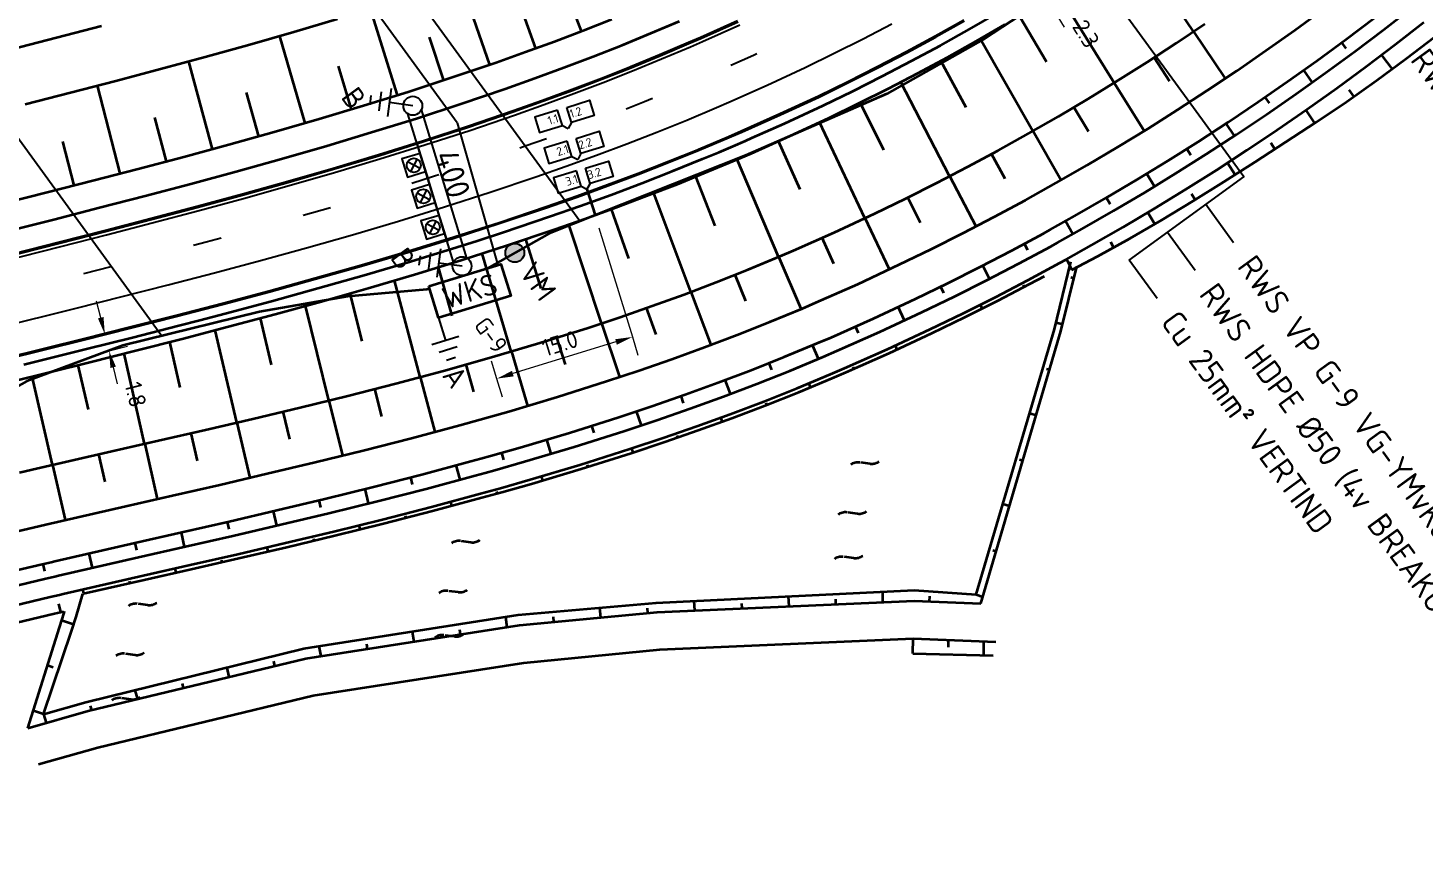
# Model space of a CAD drawing. Header units: metres. Extents: x 134219 to 139178, y 438661 to 444352.
# Drawn here: x 135440.9 to 135588.6, y 442660 to 442747.4 of the extents above; entities that cross this region are included whole.
import ezdxf
from ezdxf.enums import TextEntityAlignment as Align

# ---------------------------------------------------------------- set-up
doc = ezdxf.new("R2010")
doc.units = ezdxf.units.M
doc.linetypes.add('13strp', pattern=[4, 1, -3])
doc.linetypes.add('39strp', pattern=[12, 3, -9])
doc.layers.get('DEFPOINTS').update_dxf_attribs({"color": 193})
for name, color, linetype, lineweight in [('N-WE-KL-DATA-S', 10, 'Continuous', 25), ('N-WE-KL-DATA-T18', 1, 'Continuous', 18), ('N-WE-KL-DATA-T25', 7, 'Continuous', 25), ('N-WE-KL-ET_AARDING-S', 7, 'Continuous', 25), ('N-WE-KL-ET_AARDING_AARDELECTRODE-T18', 10, 'Continuous', 18), ('N-WE-KL-ET_AARDING_AARDELECTRODE-T25', 7, 'Continuous', 25), ('N-WE-KL-ET_HULPSTUK_MOF-S', 10, 'Continuous', 25), ('N-WE-KL-ET_LS_OV_KABEL-G', 10, 'KL-LS-OV-N', 35), ('N-WE-KL-ET_LS_OV_KABEL-M', 7, 'Continuous', 18), ('N-WE-KL-ET_LS_OV_KABEL-T25', 7, 'Continuous', 25), ('N-WE-KL-ET_LS_OV_KAST-G', 10, 'Continuous', 35), ('N-WE-KL-MONITORING-T18', 1, 'Continuous', 25), ('N-WE-VW-BEWEGWIJZERING_DRAAGCONSTRUCTIE-PORTAAL-S', 10, 'Continuous', 25), ('N-WE-VW-BEWEGWIJZERING_DRAAGCONSTRUCTIE_PORTAAL_POER-S', 7, 'Continuous', 25), ('N-WE-VW-VS-S', 160, 'Continuous', 25), ('N-WE-VW-VS-T18', 10, 'Continuous', 18), ('N-WE-VW-VS-T25', 7, 'Continuous', 25), ('Utd-geleiderail-nw', 8, 'glm a2ee v014$0$f2m40080', 35), ('Utd-ondergr-nw', 8, '13strp', 35), ('X-XX-AL-AANPIJLING-S', 7, 'Continuous', 25)]:
    doc.layers.add(name, color=color, linetype=linetype, lineweight=lineweight)
doc.layers.add('N-WE-KL-MONITORING-T25', color=2, linetype='Continuous')
doc.layers.add('Utd-weg-nw', color=8, linetype='Continuous')
doc.styles.add('alm a2ee v011$0$Iso-rtw', font='NLCS-ISO.ttf')
doc.styles.add('ISO18', font='NLCS-ISO.ttf')
doc.styles.add('ISO25', font='NLCS-ISO.ttf')
doc.styles.add('NLCS-ISO', font='NLCS-ISO.ttf')
doc.styles.add('NLCS_18', font='NLCS-ISO.ttf', dxfattribs={"height": 1.8})
doc.linetypes.add('glm a2ee v014$0$f2m40080', pattern='A,2,-1,[160,RTW.shx,S=0.5,R=0,X=0,Y=0],-1', length=4)
doc.linetypes.add('KL-LS-OV-N', pattern='A,4,-1,[103,NLCS.SHX,S=0.75,R=0,X=0,Y=0],-1,4,-1.5,["0V",Standard,S=1,R=0,X=0,Y=-0.5],-3', length=14.5)
doc.dimstyles.new('NLCS_t18_pijl_Dimension_l3_h1', dxfattribs={"dimtxt": 1.8, "dimasz": 1.8, "dimexe": 2, "dimexo": 2, "dimgap": 0.7, "dimtad": 1, "dimdec": 1, "dimzin": 0, "dimdsep": 46, "dimtxsty": 'NLCS_18', "dimcen": 2.5, "dimdle": 2, "dimclrd": 256, "dimclre": 256, "dimclrt": 256, "dimadec": 1, "dimazin": 0, "dimtfac": 1, "dimtdec": 1, "dimtofl": 0, "dimtmove": 1, "dimatfit": 0, "dimfxl": 0, "dimtolj": 1, "dimtzin": 0, "dimlwd": 18, "dimlwe": 18, "dimarcsym": 0})

# ---------------------------------------------------------------- blocks, each defined once
blk = doc.blocks.new('Dwm A2 aanvulling$0$A$C32883349')
at = {"layer": 'Utd-ondergr-nw'}
blk.add_line((-1.82, 0.37), (-2.44, 1.31), dxfattribs=at)
for centre, start, end in [((-3.53, 0.59), 33.3445, 123.3445), ((-0.72, 1.1), 213.3445, 303.3445)]:
    blk.add_arc(centre, 1.31, start, end, dxfattribs=at)
blk = doc.blocks.new('SVW-BEWEGWIJZERING_DRAAGCONSTRUCTIE_PORTAAL_SIGNALERING (A27 56.250 VWt)')
for points in [[(0.52, 0.85), (-4.3, 16.56)], [(-0.91, 0.41), (-5.73, 16.12)]]:
    blk.add_lwpolyline(points)
blk = doc.blocks.new('SKL-DATA_SIGNAALGEVER_DYNAMISCH-SO')
blk.add_line((0, 2), (0, -2))
blk.add_lwpolyline([(0, -1), (0, 1), (-2, 1), (-2, -1)], close=True)
for points in [[(-0.47, -0.53), (-1.53, 0.53)], [(-0.47, 0.53), (-1.53, -0.53)]]:
    blk.add_lwpolyline(points)
blk.add_circle((-1, 0), 0.75)
at = {"layer": 'N-WE-KL-DATA-T18', "linetype": 'ByBlock', "style": 'NLCS-ISO', "flags": 1}
for tag, p in [('LEVERANCIER', (0, -6.43)), ('BEHOREND_BIJ_PORTAAL_(CONSTRUCTIENUMMER)', (0, -10.22)), ('LOCATIE', (0, -14)), ('TYPE_SIGNAALGEVER', (0, -17.78)), ('PB-ADRES', (0, -21.57)), ('RIJSTROOK_(1,2,3,ETC.)', (0, -25.35)), ('BPS-CODERING', (0, -29.14)), ('OVERIGE_OPMERKING(EN)_1', (0, -32.92)), ('OVERIGE_OPMERKING(EN)_2', (0, -36.71))]:
    blk.add_attdef(tag, p, '', height=1.8, dxfattribs=at)
at = {"layer": 'N-WE-KL-DATA-T25', "linetype": 'ByBlock', "style": 'NLCS-ISO'}
blk.add_attdef('OMSCHRIJVING_T.B.V._LEGENDA', (0, 4.71), '', height=2.5, dxfattribs=at)
blk = doc.blocks.new('SVW-VS_KAST_BERMKAST-SO')
blk.add_lwpolyline([(-4, -1), (4, -1), (4, -4.5), (-4, -4.5)], close=True)
at = {"layer": 'N-WE-VW-VS-T18', "style": 'NLCS-ISO', "flags": 1}
for tag, p in [('OMSCHRIJVING_LEGENDA', (0, -11.18)), ('CONSTRUCTIENUMMER', (0, -14.97)), ('LOCATIE', (0, -18.75)), ('BPS-CODERING', (0, -22.53)), ('NAAM_TB_POORTNUMMER_1', (0, -26.32)), ('CLID_POORTNUMMER_1', (0, -30.1)), ('IP-ADRES_POORTNUMMER_1', (0, -33.89)), ('NAAM_TB_POORTNUMMER_2', (0, -37.67)), ('CLID_POORTNUMMER_2', (0, -41.46)), ('IP-ADRES_POORTNUMMER_2', (0, -45.24)), ('NAAM_TB_POORTNUMMER_3', (0, -49.03)), ('CLID_POORTNUMMER_3', (0, -52.81)), ('IP-ADRES_POORTNUMMER_3', (0, -56.59)), ('NAAM_TB_POORTNUMMER_4', (0, -60.38)), ('CLID_POORTNUMMER_4', (0, -64.16)), ('IP-ADRES_POORTNUMMER_4', (0, -67.95)), ('NAAM_SWITCH', (0, -71.73)), ('IP-ADRES_SWITCH', (0, -75.52)), ('VOEDINGSPUNT', (0, -79.3)), ('POSITIE_X', (0, -86.87)), ('POSITIE_Y', (0, -90.66)), ('OVERIGE_OPMERKING(EN)_1', (0, -94.44)), ('OVERIGE_OPMERKING(EN)_2', (0, -98.22))]:
    blk.add_attdef(tag, p, '', height=1.8, dxfattribs=at)
at = {"layer": 'N-WE-VW-VS-T18', "style": 'NLCS-ISO'}
blk.add_attdef('GROEPSNUMMER', (0, -83.09), '', height=1.8, dxfattribs=at)
at = {"layer": 'N-WE-VW-VS-T25', "style": 'NLCS-ISO'}
blk.add_attdef('SOORT_KAST', text='', height=2.25, dxfattribs=at).set_placement((0, -2.75), align=Align.MIDDLE_CENTER)
blk = doc.blocks.new('SVW-TDI_HULP_DETECTIELUS-SO')
blk.add_line((0.5, 0.5), (0, 0))
at = {"color": 0, "linetype": 'ByBlock'}
blk.add_lwpolyline([(0.5, 2.19), (3.04, 2.19), (3.04, 0.5), (0.5, 0.5)], close=True, dxfattribs=at)
at = {"layer": 'N-WE-VW-VS-T18', "linetype": 'ByBlock', "style": 'NLCS-ISO', "flags": 1}
for tag, p in [('OMSCHRIJVING_LEGENDA', (7.74, -6.19)), ('NABIJ_PORTAAL', (7.74, -9.98)), ('LOCATIE', (7.74, -13.76)), ('RIJSTROKEN', (7.74, -17.55)), ('OVERIGE_OPMERKING(EN)_1', (7.74, -21.33)), ('OVERIGE_OPMERKING(EN)_2', (7.74, -25.11))]:
    blk.add_attdef(tag, p, '', height=1.8, dxfattribs=at)
at = {"layer": 'N-WE-VW-VS-T25', "linetype": 'ByBlock', "style": 'NLCS-ISO'}
blk.add_attdef('LUSNUMMER', text='', height=1.8, dxfattribs=at).set_placement((2.26, 1.35), align=Align.MIDDLE)
blk = doc.blocks.new('SKL-ET_HULP_MOF_VERBINDINGSMOF-SO')
at = {"ltscale": 10}
h = blk.add_hatch(color=256, dxfattribs=at)
edge = h.paths.add_edge_path()
edge.add_arc((0, 0), 1, 0, 360)
blk.add_circle((0, 0), 1)
at = {"layer": 'N-WE-KL-MONITORING-T18', "style": 'ISO18', "flags": 1}
for tag, p in [('OMSCHRIJVING_LEGENDA', (0, -8.43)), ('LOCATIE', (0, -12.22)), ('MASTNUMMER', (0, -16)), ('VAN', (0, -19.78)), ('NAAR', (0, -23.57)), ('VOEDINGSPUNT', (0, -27.35)), ('GROEPSNUMMER', (0, -31.14)), ('OVERIGE_OPMERKING(EN)_1', (0, -34.92)), ('OVERIGE_OPMERKING(EN)_2', (0, -38.71))]:
    blk.add_attdef(tag, p, '', height=1.8, dxfattribs=at)
at = {"layer": 'N-WE-KL-MONITORING-T25', "style": 'ISO25'}
blk.add_attdef('SOORT_MOF', (0, 2.71), '', height=2.25, dxfattribs=at)
blk = doc.blocks.new('SKL-ET_AARDING_AARDELECTRODE-SO')
for points in [[(2.5, 1.5), (2.5, -1.5)], [(0, 0), (2.5, 0)], [(3.5, 1), (3.5, -1)], [(4.5, -0.5), (4.5, 0.5)]]:
    blk.add_lwpolyline(points)
at = {"layer": 'N-WE-KL-ET_AARDING_AARDELECTRODE-T18', "style": 'NLCS-ISO', "flags": 1}
for tag, p in [('OMSCHRIJVING_LEGENDA', (0, -8.64)), ('CONSTRUCTIENUMMER', (0, -12.42)), ('LOCATIE', (0, -16.2)), ('OVERIGE_OPMERKING(EN)_1', (0, -19.99)), ('OVERIGE_OPMERKING(EN)_2', (0, -23.77))]:
    blk.add_attdef(tag, p, '', height=1.8, dxfattribs=at)
at = {"layer": 'N-WE-KL-ET_AARDING_AARDELECTRODE-T25', "style": 'NLCS-ISO'}
blk.add_attdef('TYPE_SYMBOOL', (0, 4.41), '', height=2.25, dxfattribs=at)
blk = doc.blocks.new('SKL-ET_AARDING_AARDELEKTRODE-SO (1)')
for points in [[(2.5, 1.5), (2.5, -1.5)], [(0, 0), (2.5, 0)], [(3.5, 1), (3.5, -1)], [(4.5, -0.5), (4.5, 0.5)]]:
    blk.add_lwpolyline(points)
at = {"layer": 'N-WE-KL-ET_AARDING_AARDELECTRODE-T18', "style": 'NLCS-ISO', "flags": 1}
for tag, p in [('OMSCHRIJVING_LEGENDA', (0, -8.64)), ('CONSTRUCTIENUMMER', (0, -12.42)), ('LOCATIE', (0, -16.2)), ('OVERIGE_OPMERKING(EN)_1', (0, -19.99)), ('OVERIGE_OPMERKING(EN)_2', (0, -23.77))]:
    blk.add_attdef(tag, p, '', height=1.8, dxfattribs=at)
at = {"layer": 'N-WE-KL-ET_AARDING_AARDELECTRODE-T25', "style": 'NLCS-ISO'}
blk.add_attdef('TYPE_SYMBOOL', (0, 4.41), '', height=2.25, dxfattribs=at)
blk = doc.blocks.new('SVW-BEWEGWIJZERING_DRAAGCONSTRUCTIE_PORTAAL (1)')
blk.add_circle((0, 0), 1)
at = {"layer": 'N-WE-KL-MONITORING-T18', "style": 'ISO18', "flags": 1}
for tag, p in [('OMSCHRIJVING_LEGENDA', (9, -7.43)), ('CONSTRUCTIENUMMER', (9, -11.22)), ('LOCATIE', (9, -15)), ('LENGTE_PORTAAL', (9, -18.78)), ('TYPE_PORTAAL', (9, -22.57)), ('BPS-CODERING', (9, -26.35)), ('OVERIGE_OPMERKING(EN)_1', (9, -30.14)), ('OVERIGE_OPMERKING(EN)_2', (9, -33.92))]:
    blk.add_attdef(tag, p, '', height=1.8, dxfattribs=at)
blk = doc.blocks.new('SVW-BEWEGWIJZERING_DRAAGCONSTRUCTIE_PORTAAL_POER-SO (1)')
blk.add_circle((0, 0), 1)
at = {"layer": 'N-WE-KL-MONITORING-T18', "style": 'ISO18', "flags": 1}
for tag, p in [('OMSCHRIJVING_LEGENDA', (0, 28.56)), ('CONSTRUCTIENUMMER', (0, 24.77)), ('LOCATIE', (0, 20.99)), ('TYPE_POER', (0, 17.21)), ('POSITIE_POER', (0, 13.42)), ('OVERIGE_OPMERKING(EN)_1', (0, 9.64)), ('OVERIGE_OPMERKING(EN)_2', (0, 5.85))]:
    blk.add_attdef(tag, p, '', height=1.8, dxfattribs=at)
blk = doc.blocks.new('*D182')
at = {"layer": 'DEFPOINTS', "color": 0, "transparency": 16777216}
for p in [(135547.36, 442752.48), (135547.36, 442752.48), (135548.58, 442750.51)]:
    blk.add_point(p, dxfattribs=at)
at = {"layer": 'N-WE-KL-ET_LS_OV_KABEL-M', "linetype": 'Continuous', "lineweight": 18, "transparency": 16777216}
for p, q in [((135546.41, 442754.01), (135545.46, 442755.54)), ((135549.53, 442748.98), (135550.48, 442747.45))]:
    blk.add_line(p, q, dxfattribs=at)
at = {"layer": 'N-WE-KL-ET_LS_OV_KABEL-M', "lineweight": 18, "transparency": 16777216}
for p, q in [((135547.36, 442752.48), (135549.06, 442753.53)), ((135548.58, 442750.51), (135550.28, 442751.56))]:
    blk.add_line(p, q, dxfattribs=at)
at = {"layer": 'N-WE-KL-ET_LS_OV_KABEL-M', "transparency": 16777216}
for points in [[(135546.66, 442754.17), (135546.15, 442753.85), (135547.36, 442752.48)], [(135549.78, 442749.13), (135549.27, 442748.82), (135548.58, 442750.51)]]:
    blk.add_solid(points, dxfattribs=at)
at = {"layer": 'N-WE-KL-ET_LS_OV_KABEL-M', "transparency": 16777216, "insert": (135552.8, 442746.74), "char_height": 1.8, "attachment_point": 5, "rotation": 301.8008, "style": 'NLCS_18'}
blk.add_mtext('\\A1;2.3', dxfattribs=at)
blk = doc.blocks.new('*D183')
at = {"layer": 'DEFPOINTS', "color": 0, "transparency": 16777216}
for p in [(135449.03, 442714.95), (135449.47, 442713.2), (135449.47, 442713.2)]:
    blk.add_point(p, dxfattribs=at)
at = {"layer": 'N-WE-KL-ET_LS_OV_KABEL-M', "linetype": 'Continuous', "lineweight": 18, "transparency": 16777216}
for p, q in [((135448.59, 442716.7), (135448.16, 442718.44)), ((135449.91, 442711.46), (135450.35, 442709.71))]:
    blk.add_line(p, q, dxfattribs=at)
at = {"layer": 'N-WE-KL-ET_LS_OV_KABEL-M', "lineweight": 18, "transparency": 16777216}
for p, q in [((135449.03, 442714.95), (135450.97, 442715.44)), ((135449.47, 442713.2), (135451.41, 442713.69))]:
    blk.add_line(p, q, dxfattribs=at)
at = {"layer": 'N-WE-KL-ET_LS_OV_KABEL-M', "transparency": 16777216}
for points in [[(135448.89, 442716.77), (135448.3, 442716.62), (135449.03, 442714.95)], [(135450.2, 442711.53), (135449.62, 442711.38), (135449.47, 442713.2)]]:
    blk.add_solid(points, dxfattribs=at)
at = {"layer": 'N-WE-KL-ET_LS_OV_KABEL-M', "transparency": 16777216, "insert": (135452.28, 442708.57), "char_height": 1.8, "attachment_point": 5, "rotation": 284.091, "style": 'NLCS_18'}
blk.add_mtext('\\A1;1.8', dxfattribs=at)
blk = doc.blocks.new('*D460')
at = {"layer": 'DEFPOINTS', "color": 0, "transparency": 16777216}
for p in [(135504.82, 442714.66), (135490.46, 442710.25), (135490.46, 442710.25)]:
    blk.add_point(p, dxfattribs=at)
at = {"layer": 'N-WE-KL-ET_LS_OV_KABEL-M', "lineweight": 18, "transparency": 16777216}
for p, q in [((135504.82, 442714.66), (135505.4, 442712.74)), ((135490.46, 442710.25), (135491.05, 442708.34))]:
    blk.add_line(p, q, dxfattribs=at)
at = {"layer": 'N-WE-KL-ET_LS_OV_KABEL-M', "linetype": 'Continuous', "lineweight": 18, "transparency": 16777216}
blk.add_line((135503.09, 442714.13), (135492.18, 442710.78), dxfattribs=at)
at = {"layer": 'N-WE-KL-ET_LS_OV_KABEL-M', "transparency": 16777216}
for points in [[(135503.01, 442714.42), (135503.18, 442713.84), (135504.82, 442714.66)], [(135492.09, 442711.07), (135492.27, 442710.49), (135490.46, 442710.25)]]:
    blk.add_solid(points, dxfattribs=at)
at = {"layer": 'N-WE-KL-ET_LS_OV_KABEL-M', "transparency": 16777216, "insert": (135497.17, 442713.98), "char_height": 1.8, "attachment_point": 5, "rotation": 17.0588, "style": 'NLCS_18'}
blk.add_mtext('\\A1;15.0', dxfattribs=at)

msp = doc.modelspace()

# ---------------------------------------------------------------- linework, layer by layer
at = {"layer": 'N-WE-KL-ET_LS_OV_KABEL-G', "elevation": 6.11, "flags": 128}
for points in [[(135577.57, 442771.45), (135571.55, 442766.51), (135561.83, 442759.23), (135541.94, 442746.13), (135531.73, 442740.38), (135516.79, 442733.87), (135496.02, 442725.6), (135489.45, 442721.91)], [(135483.36, 442719.75), (135483.08, 442719.68), (135474.69, 442718.95), (135465.4, 442717.32), (135450.93, 442713.74), (135440.77, 442709.99), (135436.56, 442707.61), (135420.32, 442704.45), (135415.91, 442703.49), (135391.13, 442697.52), (135383.91, 442695.52), (135371.66, 442692.05), (135370.59, 442691.68), (135358.82, 442687.67), (135355.34, 442686.41), (135346.21, 442682.04), (135341.42, 442679.09), (135337.41, 442678.63), (135323.44, 442673.45), (135306.03, 442667.64), (135290.31, 442662.7), (135270.27, 442654.45), (135257.3, 442648.81), (135232.65, 442636), (135217.41, 442627.7), (135208.97, 442622.46)]]:
    msp.add_lwpolyline(points, dxfattribs=at)
at = {"layer": 'N-WE-KL-ET_LS_OV_KABEL-G', "flags": 128}
msp.add_lwpolyline([(135500.02, 442730.28), (135500.87, 442727.53)], dxfattribs=at)
at = {"layer": 'N-WE-KL-ET_LS_OV_KABEL-M'}
for points in [[(135501.28, 442726.19), (135504.82, 442714.66)], [(135489.88, 442712.13), (135490.46, 442710.25)]]:
    msp.add_lwpolyline(points, dxfattribs=at)
at = {"layer": 'Utd-geleiderail-nw', "linetype": 'Continuous', "flags": 128}
for points in [[(135440.46, 442711.75), (135447.08, 442713.4), (135451.96, 442714.62), (135456.84, 442715.87), (135459.09, 442716.45), (135461.75, 442717.15), (135466.65, 442718.46), (135471.56, 442719.81), (135476.47, 442721.21), (135481.37, 442722.66), (135486.26, 442724.16), (135488.41, 442724.84), (135491.19, 442725.75), (135496.06, 442727.39), (135499.32, 442728.53), (135502.57, 442729.71), (135505.81, 442730.93), (135509.04, 442732.19), (135512.25, 442733.49), (135513.99, 442734.22), (135515.47, 442734.84), (135516.79, 442735.41), (135517.46, 442735.71), (135520.92, 442737.25), (135524.99, 442739.15), (135528.14, 442740.68), (135531.25, 442742.25), (135534.34, 442743.86), (135537.41, 442745.51), (135540.46, 442747.21), (135543.55, 442748.99)], [(135435.29, 442724.99), (135443.64, 442727.1), (135448.47, 442728.34), (135453.3, 442729.59), (135458.12, 442730.86), (135462.92, 442732.17), (135467.71, 442733.5), (135472.49, 442734.88), (135477.24, 442736.31), (135481.98, 442737.78), (135486.69, 442739.32), (135491.38, 442740.92), (135494.49, 442742.03), (135497.58, 442743.16), (135500.66, 442744.34), (135503.73, 442745.54), (135506.77, 442746.79), (135509.81, 442748.08)]]:
    msp.add_lwpolyline(points, dxfattribs=at)
at = {"layer": 'Utd-ondergr-nw', "linetype": 'Continuous', "flags": 128}
for points in [[(135551.3, 442721.78), (135554.04, 442723.22), (135557.45, 442725.06), (135560.79, 442727.02), (135564.1, 442729.02), (135567.39, 442731.07), (135570.64, 442733.16), (135573.9, 442735.26), (135577.15, 442737.38), (135580.36, 442739.54), (135583.53, 442741.78), (135586.64, 442744.1), (135589.72, 442746.46), (135592.73, 442748.9), (135595.7, 442751.38), (135598.68, 442753.87), (135601.66, 442756.36), (135604.54, 442758.96), (135607.38, 442761.59), (135610.19, 442764.26), (135612.99, 442766.95), (135615.76, 442769.67), (135617.02, 442770.94)], [(135495.98, 442755.93), (135499.42, 442747.02)], [(135564.16, 442746.96), (135557.88, 442756.29)], [(135486.59, 442752.5), (135489.71, 442743.46)], [(135555.76, 442741.53), (135549.84, 442751.09)], [(135436.58, 442693.37), (135441.44, 442694.51), (135442.79, 442694.82), (135451.24, 442696.76), (135456.2, 442697.88), (135461.19, 442699.03), (135466.21, 442700.2), (135471.27, 442701.41), (135476.35, 442702.66), (135481.46, 442703.97), (135486.59, 442705.34), (135491.74, 442706.79), (135496.91, 442708.33), (135502.09, 442709.97), (135505.54, 442711.12), (135509, 442712.32), (135512.46, 442713.57), (135515.91, 442714.88), (135519.37, 442716.25), (135522.81, 442717.68), (135524.24, 442718.29), (135528.66, 442720.26), (135533.05, 442722.31), (135536.42, 442723.94), (135539.77, 442725.63), (135543.09, 442727.36), (135546.39, 442729.13), (135549.66, 442730.95), (135552.91, 442732.82), (135556.13, 442734.73), (135559.33, 442736.69), (135562.49, 442738.69), (135565.63, 442740.73), (135568.74, 442742.82), (135571.83, 442744.95), (135574.88, 442747.12), (135577.9, 442749.34)], [(135437.54, 442689.49), (135442.4, 442690.63), (135443.37, 442690.85), (135443.75, 442690.94), (135452.21, 442692.87), (135457.18, 442694.01), (135462.18, 442695.15), (135467.23, 442696.33), (135472.31, 442697.54), (135477.43, 442698.81), (135482.57, 442700.12), (135487.74, 442701.51), (135488.78, 442701.8), (135489.82, 442702.09), (135492.94, 442702.98), (135498.16, 442704.53), (135503.39, 442706.19), (135506.89, 442707.35), (135510.39, 442708.56), (135513.89, 442709.83), (135517.39, 442711.16), (135520.89, 442712.55), (135524.38, 442714), (135525.83, 442714.62), (135530.32, 442716.62), (135534.77, 442718.7), (135538.19, 442720.36), (135541.59, 442722.07), (135544.96, 442723.82), (135548.31, 442725.62), (135548.98, 442725.99), (135551.63, 442727.47), (135554.93, 442729.37), (135558.2, 442731.31), (135561.44, 442733.29), (135564.65, 442735.32), (135567.84, 442737.4), (135571, 442739.52), (135574.12, 442741.68), (135577.22, 442743.88), (135580.29, 442746.13), (135583.32, 442748.42)], [(135437.92, 442687.96), (135442.78, 442689.1), (135443.75, 442689.32), (135444.13, 442689.41), (135452.59, 442691.35), (135457.56, 442692.48), (135462.58, 442693.63), (135467.63, 442694.81), (135472.72, 442696.02), (135477.85, 442697.29), (135483.01, 442698.61), (135488.2, 442700), (135489.24, 442700.29), (135490.28, 442700.58), (135493.41, 442701.48), (135498.65, 442703.04), (135503.91, 442704.7), (135507.42, 442705.87), (135510.94, 442707.09), (135514.45, 442708.36), (135517.97, 442709.7), (135521.49, 442711.09), (135525, 442712.55), (135526.46, 442713.18), (135530.98, 442715.19), (135535.45, 442717.28), (135538.89, 442718.95), (135542.31, 442720.66), (135545.7, 442722.43), (135549.07, 442724.24), (135549.74, 442724.61), (135552.41, 442726.1), (135555.72, 442728.01), (135559.01, 442729.96), (135562.27, 442731.96), (135565.51, 442734), (135568.71, 442736.08), (135571.88, 442738.21), (135575.03, 442740.39), (135578.14, 442742.61), (135581.23, 442744.87), (135584.28, 442747.17), (135587.3, 442749.52)], [(135477.09, 442749.37), (135479.96, 442740.24)], [(135492.94, 442749.68), (135494.57, 442745.19)], [(135548.61, 442743.77), (135545.75, 442748.6)], [(135434.59, 442727.86), (135442.93, 442729.97), (135447.76, 442731.2), (135452.57, 442732.45), (135457.38, 442733.72), (135462.16, 442735.02), (135466.93, 442736.35), (135471.68, 442737.72), (135476.4, 442739.14), (135481.11, 442740.6), (135485.78, 442742.13), (135490.43, 442743.71), (135493.51, 442744.81), (135496.57, 442745.93), (135499.62, 442747.09), (135502.65, 442748.29)], [(135435.9, 442722.59), (135444.25, 442724.7), (135449.09, 442725.94), (135453.93, 442727.19), (135458.76, 442728.47), (135463.58, 442729.78), (135468.39, 442731.12), (135473.19, 442732.5), (135477.97, 442733.94), (135482.74, 442735.42), (135487.48, 442736.97), (135492.2, 442738.58), (135495.33, 442739.69), (135498.45, 442740.84), (135501.56, 442742.02), (135504.65, 442743.24), (135507.73, 442744.5), (135510.79, 442745.8), (135512.05, 442746.35), (135515.97, 442748.09)], [(135435.91, 442722.52), (135444.27, 442724.63), (135449.11, 442725.87), (135453.95, 442727.12), (135458.78, 442728.4), (135463.6, 442729.71), (135468.41, 442731.05), (135473.21, 442732.44), (135477.99, 442733.87), (135482.76, 442735.36), (135487.5, 442736.9), (135492.22, 442738.51), (135495.36, 442739.63), (135498.48, 442740.78), (135501.59, 442741.96), (135504.68, 442743.18), (135507.75, 442744.44), (135510.81, 442745.73), (135512.08, 442746.28), (135516, 442748.03)], [(135438.4, 442686.02), (135443.26, 442687.16), (135444.24, 442687.38), (135444.61, 442687.47), (135453.08, 442689.41), (135458.05, 442690.54), (135463.08, 442691.69), (135468.14, 442692.87), (135473.25, 442694.09), (135478.39, 442695.36), (135483.56, 442696.69), (135488.77, 442698.09), (135489.82, 442698.38), (135490.87, 442698.67), (135494.01, 442699.57), (135499.28, 442701.14), (135504.56, 442702.81), (135508.09, 442703.98), (135511.63, 442705.21), (135515.17, 442706.5), (135518.71, 442707.84), (135522.25, 442709.24), (135525.79, 442710.71), (135527.26, 442711.35), (135531.8, 442713.37), (135536.32, 442715.47), (135539.78, 442717.15), (135543.22, 442718.88), (135546.64, 442720.66), (135550.03, 442722.49), (135550.7, 442722.86), (135553.39, 442724.36), (135556.73, 442726.28), (135560.05, 442728.25), (135563.33, 442730.26), (135566.59, 442732.31), (135569.81, 442734.42), (135573.01, 442736.56), (135576.18, 442738.75), (135579.32, 442740.99), (135582.42, 442743.26), (135585.5, 442745.59), (135588.54, 442747.95)], [(135438.43, 442712.38), (135446.81, 442714.46), (135451.69, 442715.69), (135456.57, 442716.94), (135461.46, 442718.21), (135466.36, 442719.52), (135471.26, 442720.87), (135476.16, 442722.26), (135481.05, 442723.71), (135485.95, 442725.21), (135490.83, 442726.78), (135495.71, 442728.43), (135498.95, 442729.57), (135502.19, 442730.74), (135505.42, 442731.96), (135508.63, 442733.21), (135511.84, 442734.51), (135515.04, 442735.85), (135516.36, 442736.42), (135520.46, 442738.25), (135524.53, 442740.15), (135527.65, 442741.66), (135530.75, 442743.23), (135533.83, 442744.83), (135536.88, 442746.48), (135539.92, 442748.17)], [(135438.45, 442712.31), (135446.83, 442714.39), (135451.7, 442715.62), (135456.59, 442716.87), (135461.48, 442718.14), (135466.38, 442719.45), (135471.28, 442720.8), (135476.18, 442722.19), (135481.07, 442723.64), (135485.97, 442725.15), (135490.85, 442726.72), (135495.73, 442728.36), (135498.98, 442729.5), (135502.21, 442730.68), (135505.44, 442731.89), (135508.66, 442733.15), (135511.87, 442734.45), (135515.07, 442735.79), (135516.39, 442736.36), (135520.49, 442738.18), (135524.56, 442740.08), (135527.68, 442741.6), (135530.78, 442743.16), (135533.86, 442744.77), (135536.92, 442746.42), (135539.95, 442748.11)], [(135439.04, 442709.9), (135447.43, 442711.99), (135452.31, 442713.22), (135457.21, 442714.47), (135462.11, 442715.75), (135467.03, 442717.06), (135471.94, 442718.41), (135476.87, 442719.81), (135481.79, 442721.27), (135486.71, 442722.78), (135491.63, 442724.36), (135496.54, 442726.02), (135499.81, 442727.17), (135503.07, 442728.35), (135506.33, 442729.58), (135509.58, 442730.84), (135512.81, 442732.15), (135516.04, 442733.51), (135517.38, 442734.08), (135521.52, 442735.93), (135525.63, 442737.85), (135528.78, 442739.38), (135531.91, 442740.96), (135535.02, 442742.58), (135538.11, 442744.24), (135541.17, 442745.95), (135544.21, 442747.7)], [(135439.14, 442745.12), (135443.93, 442746.34), (135448.68, 442747.57)], [(135439.99, 442700.33), (135441.34, 442700.65), (135449.78, 442702.58), (135454.72, 442703.7), (135459.69, 442704.84), (135464.68, 442706), (135469.7, 442707.2), (135474.73, 442708.44), (135479.79, 442709.73), (135484.86, 442711.09), (135489.94, 442712.52), (135495.03, 442714.03), (135500.13, 442715.64), (135503.53, 442716.77), (135506.92, 442717.94), (135510.31, 442719.17), (135513.7, 442720.46), (135517.08, 442721.8), (135520.45, 442723.2), (135521.85, 442723.8), (135526.17, 442725.72), (135530.46, 442727.72), (135533.76, 442729.32), (135537.03, 442730.97), (135540.28, 442732.66), (135543.5, 442734.39), (135546.71, 442736.17), (135549.88, 442738), (135553.03, 442739.87), (135556.16, 442741.78), (135559.25, 442743.74), (135562.32, 442745.74), (135565.36, 442747.78)], [(135440.6, 442739.3), (135445.4, 442740.52), (135450.18, 442741.76), (135454.93, 442743.01), (135459.65, 442744.29), (135464.35, 442745.59), (135469.01, 442746.93), (135473.64, 442748.31)], [(135567.54, 442742), (135564.19, 442746.98)], [(135467.51, 442746.49), (135470.18, 442737.28)], [(135483.34, 442746.36), (135484.84, 442741.81)], [(135547.16, 442736.43), (135541.61, 442746.2)], [(135580.31, 442745.17), (135579.84, 442745.8)], [(135561.64, 442741.71), (135560.02, 442744.23)], [(135584.06, 442744.49), (135585.17, 442742.99)], [(135457.88, 442743.8), (135460.39, 442734.53)], [(135473.69, 442743.32), (135475.07, 442738.73)], [(135540.11, 442738.94), (135537.43, 442743.87)], [(135576.73, 442741.6), (135575.82, 442742.88)], [(135448.21, 442741.25), (135450.62, 442731.94)], [(135538.37, 442731.66), (135533.2, 442741.62)], [(135558.95, 442736.45), (135555.79, 442741.55)], [(135463.99, 442740.51), (135465.28, 442735.88)], [(135572.19, 442739.38), (135571.75, 442740.03)], [(135580.6, 442740.8), (135581.12, 442740.07)], [(135531.42, 442734.42), (135528.93, 442739.45)], [(135553.05, 442736.38), (135551.52, 442738.96)], [(135576.05, 442738.66), (135576.97, 442737.27)], [(135454.28, 442737.87), (135455.5, 442733.22)], [(135529.41, 442727.22), (135524.62, 442737.37)], [(135568.49, 442735.94), (135567.62, 442737.25)], [(135444.56, 442735.35), (135445.75, 442730.69)], [(135522.57, 442730.25), (135520.27, 442735.36)], [(135550.16, 442731.23), (135547.19, 442736.45)], [(135572.36, 442735.19), (135572.78, 442734.54)], [(135544.25, 442731.39), (135542.82, 442734.02)], [(135563.87, 442733.89), (135563.45, 442734.55)], [(135520.29, 442723.13), (135515.9, 442733.45)], [(135567.78, 442733.08), (135568.58, 442731.83)], [(135513.59, 442726.43), (135511.52, 442731.63)], [(135541.17, 442726.35), (135538.41, 442731.68)], [(135560.04, 442730.58), (135559.23, 442731.93)], [(135511, 442719.43), (135507.09, 442729.87)], [(135535.28, 442726.73), (135533.95, 442729.41)], [(135555.35, 442728.7), (135554.96, 442729.38)], [(135563.96, 442729.79), (135564.35, 442729.17)], [(135504.46, 442722.95), (135502.62, 442728.19)], [(135559.34, 442727.82), (135560.07, 442726.59)], [(135501.56, 442716.11), (135498.1, 442726.56)], [(135532.01, 442721.81), (135529.45, 442727.24)], [(135551.41, 442725.54), (135550.64, 442726.91)], [(135495.18, 442719.79), (135493.55, 442725)], [(135526.13, 442722.41), (135524.9, 442725.15)], [(135492.02, 442713.12), (135488.95, 442723.49)], [(135546.65, 442723.83), (135546.28, 442724.52)], [(135555.4, 442724.71), (135555.72, 442724.11)], [(135485.77, 442716.89), (135484.32, 442722.04)], [(135522.67, 442717.62), (135520.32, 442723.14)], [(135541.18, 442687.42), (135549.47, 442715.47), (135551.19, 442722.62)], [(135541.69, 442686.47), (135550.15, 442715.29), (135551.84, 442722.11)], [(135542.6, 442720.81), (135541.88, 442722.21)], [(135550.73, 442722.88), (135551.3, 442721.78)], [(135446.78, 442687.51), (135453.19, 442688.97), (135458.17, 442690.1), (135463.19, 442691.26), (135468.26, 442692.44), (135473.36, 442693.66), (135478.51, 442694.93), (135483.69, 442696.26), (135488.9, 442697.66), (135489.95, 442697.95), (135491, 442698.24), (135494.15, 442699.14), (135499.42, 442700.71), (135504.71, 442702.38), (135508.24, 442703.56), (135511.78, 442704.79), (135515.33, 442706.07), (135518.88, 442707.42), (135522.42, 442708.83), (135525.97, 442710.3), (135527.44, 442710.93), (135531.99, 442712.96), (135536.51, 442715.06), (135539.98, 442716.75), (135543.43, 442718.48), (135546.85, 442720.27), (135548.42, 442721.11)], [(135482.39, 442710.42), (135479.66, 442720.63)], [(135516.81, 442718.45), (135515.7, 442721.24)], [(135551.18, 442720.97), (135551.54, 442720.89)], [(135476.26, 442714.21), (135474.96, 442719.26)], [(135513.14, 442713.82), (135511.03, 442719.44)], [(135537.78, 442719.28), (135537.44, 442719.98)], [(135546.15, 442720.16), (135546.26, 442719.96)], [(135472.71, 442707.93), (135470.24, 442717.94)], [(135507.33, 442714.91), (135506.33, 442717.74)], [(135533.62, 442716.41), (135532.95, 442717.84)], [(135541.61, 442718.07), (135541.81, 442717.67)], [(135466.67, 442711.7), (135465.48, 442716.64)], [(135503.49, 442710.43), (135501.6, 442716.12)], [(135549.65, 442716.19), (135550.34, 442716.02)], [(135462.98, 442705.6), (135460.7, 442715.37)], [(135497.74, 442711.73), (135496.84, 442714.59)], [(135528.75, 442715.05), (135528.43, 442715.77)], [(135457, 442709.3), (135455.89, 442714.13)], [(135493.76, 442707.38), (135492.06, 442713.14)], [(135524.49, 442712.34), (135523.88, 442713.79)], [(135532.61, 442713.74), (135532.8, 442713.34)], [(135447.29, 442706.97), (135446.21, 442711.68)], [(135453.24, 442703.36), (135451.06, 442712.9)], [(135488.07, 442708.86), (135487.25, 442711.75)], [(135519.57, 442711.17), (135519.28, 442711.9)], [(135528.15, 442711.5), (135528.24, 442711.29)], [(135443.49, 442701.14), (135441.34, 442710.47)], [(135483.98, 442704.64), (135482.43, 442710.43)], [(135515.2, 442708.64), (135514.65, 442710.11)], [(135548.61, 442711.3), (135548.96, 442711.21)], [(135478.34, 442706.26), (135477.6, 442709.16)], [(135523.47, 442709.75), (135523.64, 442709.33)], [(135474.19, 442702.12), (135472.75, 442707.94)], [(135510.24, 442707.67), (135509.97, 442708.42)], [(135518.92, 442707.68), (135519, 442707.47)], [(135464.39, 442699.77), (135463.02, 442705.61)], [(135468.59, 442703.84), (135467.89, 442706.76)], [(135505.77, 442705.31), (135505.27, 442706.8)], [(135514.16, 442706.13), (135514.32, 442705.71)], [(135546.85, 442706.59), (135547.54, 442706.4)], [(135458.82, 442701.56), (135458.15, 442704.48)], [(135500.78, 442704.52), (135500.54, 442705.27)], [(135509.53, 442704.25), (135509.61, 442704.03)], [(135454.61, 442697.52), (135453.28, 442703.37)], [(135496.23, 442702.3), (135495.78, 442703.81)], [(135504.73, 442702.86), (135504.87, 442702.44)], [(135444.87, 442695.3), (135443.53, 442701.15)], [(135449.07, 442699.34), (135448.4, 442702.26)], [(135491.22, 442701.66), (135491, 442702.42)], [(135545.78, 442701.7), (135546.13, 442701.6)], [(135481.58, 442699.05), (135481.38, 442699.82)], [(135486.61, 442699.57), (135486.2, 442701.09)], [(135495.19, 442699.92), (135495.32, 442699.49)], [(135500.04, 442701.14), (135500.1, 442700.93)], [(135476.93, 442697.06), (135476.55, 442698.59)], [(135490.45, 442698.32), (135490.51, 442698.1)], [(135471.89, 442696.63), (135471.71, 442697.4)], [(135485.57, 442697.23), (135485.69, 442696.79)], [(135544.02, 442697.01), (135544.72, 442696.79)], [(135467.21, 442694.71), (135466.85, 442696.24)], [(135480.79, 442695.75), (135480.85, 442695.53)], [(135457.47, 442692.46), (135457.12, 442693.99)], [(135462.17, 442694.34), (135461.99, 442695.11)], [(135475.89, 442694.75), (135476, 442694.31)], [(135452.42, 442692.12), (135452.25, 442692.88)], [(135466.17, 442692.41), (135466.27, 442691.98)], [(135471.09, 442693.35), (135471.14, 442693.13)], [(135447.72, 442690.24), (135447.37, 442691.77)], [(135461.35, 442691.07), (135461.4, 442690.85)], [(135542.96, 442692.1), (135543.31, 442691.99)], [(135442.67, 442689.88), (135442.49, 442690.65)], [(135456.43, 442690.17), (135456.53, 442689.73)], [(135442.54, 442674.77), (135447.02, 442676.04), (135470.07, 442681.7), (135492.76, 442685.25), (135507.35, 442686.55), (135534.63, 442687.87), (135541.18, 442687.42)], [(135446.68, 442687.94), (135446.78, 442687.51)], [(135451.61, 442688.84), (135451.66, 442688.62)], [(135440.9, 442673.28), (135447.27, 442675.1), (135470.28, 442680.64), (135492.89, 442684.16), (135507.43, 442685.56), (135534.61, 442686.76), (135541.69, 442686.47)], [(135442.54, 442674.77), (135445.49, 442683.54), (135446, 442685.07), (135446.71, 442687.49)], [(135444.12, 442686.43), (135444.33, 442685.55)], [(135511.33, 442686.74), (135511.4, 442685.74)], [(135516.35, 442686.47), (135516.39, 442685.96)], [(135521.31, 442687.23), (135521.36, 442686.18)], [(135526.3, 442686.93), (135526.31, 442686.4)], [(135531.28, 442687.71), (135531.26, 442686.61)], [(135536.25, 442687.23), (135536.22, 442686.69)], [(135541.18, 442687.42), (135541.9, 442687.18)], [(135350.03, 442659.75), (135354.55, 442661.25), (135359.09, 442662.72), (135363.63, 442664.17), (135368.19, 442665.59), (135369.45, 442665.97), (135373.39, 442667.13), (135377.35, 442668.28), (135381.96, 442669.63), (135386.6, 442670.93), (135391.26, 442672.2), (135395.94, 442673.46), (135400.63, 442674.69), (135405.35, 442675.92), (135410.08, 442677.13), (135414.83, 442678.34), (135419.6, 442679.54), (135424.39, 442680.73), (135429.19, 442681.92), (135434.01, 442683.08), (135438.85, 442684.23), (135443.7, 442685.4), (135444.67, 442685.63)], [(135440.9, 442673.28), (135444.23, 442683.94), (135444.71, 442685.47), (135444.76, 442685.65)], [(135491.41, 442685.04), (135491.54, 442683.95)], [(135496.43, 442685.04), (135496.48, 442684.51)], [(135501.36, 442686.02), (135501.44, 442684.99)], [(135506.37, 442685.96), (135506.41, 442685.47)], [(135445.73, 442684.25), (135444.46, 442684.67)], [(135481.53, 442683.49), (135481.7, 442682.42)], [(135486.54, 442683.73), (135486.62, 442683.19)], [(135442.03, 442669.45), (135448.29, 442671.23), (135471.05, 442676.72), (135493.36, 442680.19), (135507.74, 442681.58), (135534.52, 442682.76), (135543.26, 442682.4)], [(135476.69, 442682.19), (135476.78, 442681.65)], [(135534.48, 442681.16), (135534.52, 442682.76)], [(135538.25, 442681.84), (135538.26, 442682.61)], [(135541.98, 442680.98), (135542.01, 442682.45)], [(135471.66, 442681.95), (135471.86, 442680.89)], [(135534.48, 442681.16), (135542.98, 442680.96)], [(135443.55, 442679.7), (135442.97, 442679.9)], [(135461.92, 442679.7), (135462.15, 442678.68)], [(135466.88, 442680.37), (135466.99, 442679.85)], [(135457.19, 442678.01), (135457.31, 442677.52)], [(135452.21, 442677.31), (135452.47, 442676.35)], [(135442.54, 442674.77), (135441.48, 442675.12)], [(135442.54, 442674.77), (135442.81, 442673.83)], [(135447.48, 442675.65), (135447.61, 442675.18)]]:
    msp.add_lwpolyline(points, dxfattribs=at)
at = {"layer": 'Utd-weg-nw', "linetype": '39strp', "flags": 128}
msp.add_lwpolyline([(135124.71, 442570.8), (135128.33, 442574.19), (135131.99, 442577.55), (135135.68, 442580.87), (135139.41, 442584.15), (135143.17, 442587.4), (135146.97, 442590.6), (135150.8, 442593.76), (135154.66, 442596.88), (135158.55, 442599.96), (135162.48, 442603), (135166.44, 442606), (135168.74, 442607.72), (135170.43, 442608.96), (135174.45, 442611.87), (135178.5, 442614.74), (135182.58, 442617.57), (135183.91, 442618.48), (135186.69, 442620.36), (135190.83, 442623.1), (135195, 442625.8), (135199.2, 442628.45), (135199.5, 442628.64), (135203.42, 442631.06), (135207.67, 442633.63), (135207.8, 442633.7), (135211.95, 442636.15), (135216.2, 442638.59), (135216.44, 442638.73), (135220.59, 442641.06), (135224.94, 442643.44), (135229.32, 442645.79), (135233.73, 442648.09), (135238.15, 442650.35), (135242.6, 442652.57), (135247.07, 442654.76), (135251.55, 442656.91), (135256.06, 442659.02), (135260.58, 442661.1), (135265.11, 442663.15), (135269.66, 442665.17), (135274.23, 442667.16), (135274.42, 442667.24), (135278.9, 442669.16), (135283.4, 442671.05), (135288, 442672.95), (135292.61, 442674.82), (135297.24, 442676.66), (135301.88, 442678.48), (135306.52, 442680.26), (135311.18, 442682.02), (135315.85, 442683.75), (135320.54, 442685.45), (135325.23, 442687.12), (135329.93, 442688.75), (135334.64, 442690.37), (135339.36, 442691.95), (135344.1, 442693.5), (135348.84, 442695.02), (135353.59, 442696.51), (135358.35, 442697.97), (135359.67, 442698.37), (135363.78, 442699.6), (135367.9, 442700.81), (135372.68, 442702.19), (135377.48, 442703.54), (135382.29, 442704.87), (135387.1, 442706.18), (135391.91, 442707.47), (135396.74, 442708.75), (135401.57, 442710.01), (135406.4, 442711.25), (135411.24, 442712.49), (135416.08, 442713.71), (135420.92, 442714.93), (135425.77, 442716.14), (135430.62, 442717.34), (135435.47, 442718.55), (135436.82, 442718.88), (135445.18, 442720.98), (135450.04, 442722.21), (135454.89, 442723.46), (135459.74, 442724.73), (135464.59, 442726.04), (135469.44, 442727.38), (135474.27, 442728.76), (135479.1, 442730.2), (135483.91, 442731.69), (135488.71, 442733.24), (135493.48, 442734.87), (135496.66, 442735.99), (135499.82, 442737.14), (135502.97, 442738.34), (135506.11, 442739.57), (135509.24, 442740.84), (135512.35, 442742.15), (135513.63, 442742.71), (135517.62, 442744.48), (135521.57, 442746.33), (135524.61, 442747.8), (135527.62, 442749.32), (135530.62, 442750.88), (135533.59, 442752.48), (135536.54, 442754.13), (135539.47, 442755.81), (135542.37, 442757.54), (135545.25, 442759.3), (135548.1, 442761.1), (135550.93, 442762.95), (135553.73, 442764.83), (135556.51, 442766.75), (135559.26, 442768.71), (135561.98, 442770.71), (135564.67, 442772.75), (135567.34, 442774.82), (135569.98, 442776.93), (135572.58, 442779.08), (135575.16, 442781.26), (135577.7, 442783.47), (135580.22, 442785.73), (135582.7, 442788.02), (135585.15, 442790.34), (135587.57, 442792.69), (135589.96, 442795.08), (135592.31, 442797.5), (135594.63, 442799.96), (135595.36, 442800.75)], dxfattribs=at)
at = {"layer": 'Utd-weg-nw', "linetype": 'Continuous', "flags": 128}
for points in [[(135436.01, 442722.13), (135444.36, 442724.24), (135449.21, 442725.48), (135454.05, 442726.74), (135458.88, 442728.01), (135463.7, 442729.32), (135468.52, 442730.67), (135473.32, 442732.05), (135478.11, 442733.49), (135482.88, 442734.97), (135487.63, 442736.52), (135492.35, 442738.14), (135495.49, 442739.25), (135498.62, 442740.4), (135501.73, 442741.58), (135504.83, 442742.81), (135507.91, 442744.07), (135510.97, 442745.36), (135512.24, 442745.92), (135516.17, 442747.67)], [(135437.62, 442715.63), (135446, 442717.71), (135450.86, 442718.94), (135455.74, 442720.18), (135460.61, 442721.45), (135465.48, 442722.75), (135470.36, 442724.09), (135475.22, 442725.48), (135480.09, 442726.91), (135484.94, 442728.41), (135489.79, 442729.97), (135494.61, 442731.6), (135497.82, 442732.72), (135501.03, 442733.89), (135504.22, 442735.09), (135507.4, 442736.33), (135510.57, 442737.61), (135513.72, 442738.93), (135515.03, 442739.5), (135519.07, 442741.3), (135523.08, 442743.17), (135526.16, 442744.67), (135529.22, 442746.21), (135532.26, 442747.79)]]:
    msp.add_lwpolyline(points, dxfattribs=at)
at = {"layer": 'X-XX-AL-AANPIJLING-S'}
for p, q in [((135486.3, 442737.33), (135426.31, 442819.71)), ((135499.28, 442726.9), (135471.45, 442765.11)), ((135455.05, 442714.76), (135423.76, 442757.73)), ((135568.41, 442724.62), (135565.46, 442728.66)), ((135564.36, 442721.68), (135561.42, 442725.72)), ((135560.32, 442718.74), (135557.38, 442722.78))]:
    msp.add_line(p, q, dxfattribs=at)
for points in [[(135557.38, 442722.78), (135569.5, 442731.61), (135553.42, 442753.69)], [(135486.3, 442737.33), (135490.52, 442722.51)]]:
    msp.add_lwpolyline(points, dxfattribs=at)

# ---------------------------------------------------------------- block references
at = {"layer": 'N-WE-KL-DATA-S'}
for p, rotation in [((135482.66, 442733.12), 17.0588396291034), ((135483.67, 442729.83), 17.05883962910342), ((135484.67, 442726.56), 17.05883962910342)]:
    msp.add_blockref('SKL-DATA_SIGNAALGEVER_DYNAMISCH-SO', p, dxfattribs=dict(at, rotation=rotation))
at = {"layer": 'N-WE-KL-ET_AARDING-S'}
ref = msp.add_blockref('SKL-ET_AARDING_AARDELEKTRODE-SO (1)', (135481.6, 442739.12), dxfattribs=dict(at, xscale=-1, rotation=352.3306930591582))
ref.add_attrib('TYPE_SYMBOOL', 'B', (135473.92, 442740.01), dxfattribs={"layer": 'N-WE-KL-MONITORING-T25', "height": 2.25, "rotation": 306.066, "style": 'ISO25'})
ref = msp.add_blockref('SKL-ET_AARDING_AARDELEKTRODE-SO (1)', (135486.81, 442722.15), dxfattribs=dict(at, xscale=-1, rotation=352.3306930591582))
ref.add_attrib('TYPE_SYMBOOL', 'B', (135479.13, 442723.03), dxfattribs={"layer": 'N-WE-KL-MONITORING-T25', "height": 2.25, "rotation": 306.066, "style": 'ISO25'})
ref = msp.add_blockref('SKL-ET_AARDING_AARDELECTRODE-SO', (135484.31, 442716.67), dxfattribs=dict(at, rotation=287.058839628417))
ref.add_attrib('TYPE_SYMBOOL', 'A', (135484.62, 442710.57), dxfattribs={"layer": 'N-WE-KL-MONITORING-T25', "height": 2.25, "rotation": 306.066, "style": 'ISO25'})
at = {"layer": 'N-WE-KL-ET_HULPSTUK_MOF-S'}
ref = msp.add_blockref('SKL-ET_HULP_MOF_VERBINDINGSMOF-SO', (135492.39, 442723.56, 6.11), dxfattribs=at)
ref.add_attrib('SOORT_MOF', 'VM', (135492.73, 442721.5, 6.11), dxfattribs={"layer": 'N-WE-KL-MONITORING-T25', "height": 2.25, "rotation": 306.066, "style": 'ISO25'})
at = {"layer": 'N-WE-KL-ET_LS_OV_KAST-G'}
ref = msp.add_blockref('SVW-VS_KAST_BERMKAST-SO', (135486.81, 442722.15), dxfattribs=dict(at, rotation=17.05883962890414))
ref.add_attrib('SOORT_KAST', 'WKS', dxfattribs={"layer": 'N-WE-KL-MONITORING-T25', "height": 2.25, "rotation": 17.0588, "style": 'ISO25'}).set_placement((135487.62, 442719.52), align=Align.MIDDLE_CENTER)
ref.add_attrib('GROEPSNUMMER', 'G-9', (135487.99, 442715.9), dxfattribs={"layer": 'N-WE-KL-MONITORING-T18', "height": 1.8, "rotation": 306.066, "style": 'ISO18'})
at = {"layer": 'N-WE-VW-BEWEGWIJZERING_DRAAGCONSTRUCTIE-PORTAAL-S'}
msp.add_blockref('SVW-BEWEGWIJZERING_DRAAGCONSTRUCTIE_PORTAAL_SIGNALERING (A27 56.250 VWt)', (135486.81, 442722.15), dxfattribs=at)
at = {"layer": 'N-WE-VW-BEWEGWIJZERING_DRAAGCONSTRUCTIE_PORTAAL_POER-S', "rotation": 107.0588396289041}
for name, p in [('SVW-BEWEGWIJZERING_DRAAGCONSTRUCTIE_PORTAAL_POER-SO (1)', (135481.6, 442739.12)), ('SVW-BEWEGWIJZERING_DRAAGCONSTRUCTIE_PORTAAL (1)', (135486.81, 442722.15)), ('SVW-BEWEGWIJZERING_DRAAGCONSTRUCTIE_PORTAAL_POER-SO (1)', (135486.81, 442722.15))]:
    msp.add_blockref(name, p, dxfattribs=at)
at = {"layer": 'N-WE-VW-VS-S'}
ref = msp.add_blockref('SVW-TDI_HULP_DETECTIELUS-SO', (135498.04, 442736.71), dxfattribs=dict(at, rotation=17.10930032512125))
ref.add_attrib('LUSNUMMER', '1.2', dxfattribs={"layer": 'N-WE-KL-MONITORING-T18', "height": 0.9, "rotation": 17.1093, "style": 'ISO18'}).set_placement((135498.82, 442738.42), align=Align.MIDDLE_CENTER)
ref = msp.add_blockref('SVW-TDI_HULP_DETECTIELUS-SO', (135498.04, 442736.71), dxfattribs=dict(at, xscale=-1, rotation=17.1093003191088))
ref.add_attrib('LUSNUMMER', '1.1', dxfattribs={"layer": 'N-WE-KL-MONITORING-T18', "height": 0.9, "rotation": 17.1093, "style": 'ISO18'}).set_placement((135496.43, 442737.68), align=Align.MIDDLE_CENTER)
ref = msp.add_blockref('SVW-TDI_HULP_DETECTIELUS-SO', (135499.05, 442733.43), dxfattribs=dict(at, xscale=-1, rotation=17.1093003191088))
ref.add_attrib('LUSNUMMER', '2.1', dxfattribs={"layer": 'N-WE-KL-MONITORING-T18', "height": 0.9, "rotation": 17.1093, "style": 'ISO18'}).set_placement((135497.44, 442734.4), align=Align.MIDDLE_CENTER)
ref = msp.add_blockref('SVW-TDI_HULP_DETECTIELUS-SO', (135499.05, 442733.43), dxfattribs=dict(at, rotation=17.10930032512125))
ref.add_attrib('LUSNUMMER', '2.2', dxfattribs={"layer": 'N-WE-KL-MONITORING-T18', "height": 0.9, "rotation": 17.1093, "style": 'ISO18'}).set_placement((135499.83, 442735.13), align=Align.MIDDLE_CENTER)
ref = msp.add_blockref('SVW-TDI_HULP_DETECTIELUS-SO', (135500.02, 442730.28), dxfattribs=dict(at, xscale=-1, rotation=17.1093003191088))
ref.add_attrib('LUSNUMMER', '3.1', dxfattribs={"layer": 'N-WE-KL-MONITORING-T18', "height": 0.9, "rotation": 17.1093, "style": 'ISO18'}).set_placement((135498.41, 442731.25), align=Align.MIDDLE_CENTER)
ref = msp.add_blockref('SVW-TDI_HULP_DETECTIELUS-SO', (135500.02, 442730.28), dxfattribs=dict(at, rotation=17.10930032512125))
ref.add_attrib('LUSNUMMER', '3.2', dxfattribs={"layer": 'N-WE-KL-MONITORING-T18', "height": 0.9, "rotation": 17.1093, "style": 'ISO18'}).set_placement((135500.8, 442731.98), align=Align.MIDDLE_CENTER)
at = {"layer": 'Utd-ondergr-nw', "linetype": 'Continuous', "rotation": 49.35098364402291}
for p in [(135531.45, 442702.38), (135530.11, 442697.1), (135489.21, 442694.07), (135529.71, 442692.4), (135487.87, 442688.79), (135455.04, 442687.43), (135487.47, 442684.1), (135453.7, 442682.15), (135453.29, 442677.45)]:
    msp.add_blockref('Dwm A2 aanvulling$0$A$C32883349', p, dxfattribs=at)

# ---------------------------------------------------------------- texts
at = {"layer": 'N-WE-KL-ET_LS_OV_KABEL-T25', "style": 'NLCS-ISO'}
msp.add_text('RWS VP G-8 VG-YMvKas 4x25mm² (VS)', height=2.5, rotation=306.066, dxfattribs=at).set_placement((135622.77, 442696.98), align=Align.MIDDLE_RIGHT)
for s, p in [('RWS VP G-9 VG-YMvKas 4x16mm² (VS)', (135569.71, 442722.84)), ('RWS HDPE Ø50 (4v BREAKOUT)', (135565.67, 442719.89)), ('Cu 25mm² VERTIND', (135561.62, 442716.95))]:
    msp.add_text(s, height=2.5, rotation=306.066, dxfattribs=at).set_placement(p, align=Align.MIDDLE_LEFT)
at = {"layer": 'Utd-ondergr-nw', "color": 7, "style": 'alm a2ee v011$0$Iso-rtw'}
msp.add_text('400', height=2.5, rotation=287.4593, dxfattribs=at).set_placement((135483.86, 442733.94))

# ---------------------------------------------------------------- dimensions: what is measured, and where the dimension line sits
at = {"layer": 'N-WE-KL-ET_LS_OV_KABEL-M'}
for base, p1, p2, angle, picture, middle in [((135547.36, 442752.48), (135548.58, 442750.51), (135547.36, 442752.48), 121.8008, '*D182', (135551.44, 442745.9)), ((135449.47, 442713.2), (135449.03, 442714.95), (135449.47, 442713.2), 284.091, '*D183', (135450.73, 442708.18))]:
    dim = msp.add_linear_dim(base=base, p1=p1, p2=p2, angle=angle, dimstyle='NLCS_t18_pijl_Dimension_l3_h1', dxfattribs=at)
    dim.commit()
    dim.dimension.update_dxf_attribs({"geometry": picture, "text_midpoint": middle, "dimtype": 161})
dim = msp.add_aligned_dim(p1=(135504.82, 442714.66), p2=(135490.46, 442710.25), distance=0, dimstyle='NLCS_t18_pijl_Dimension_l3_h1', dxfattribs=at)
dim.commit()
dim.dimension.update_dxf_attribs({"geometry": '*D460', "text_midpoint": (135497.17, 442713.98)})

doc.saveas('drawing.dxf')
